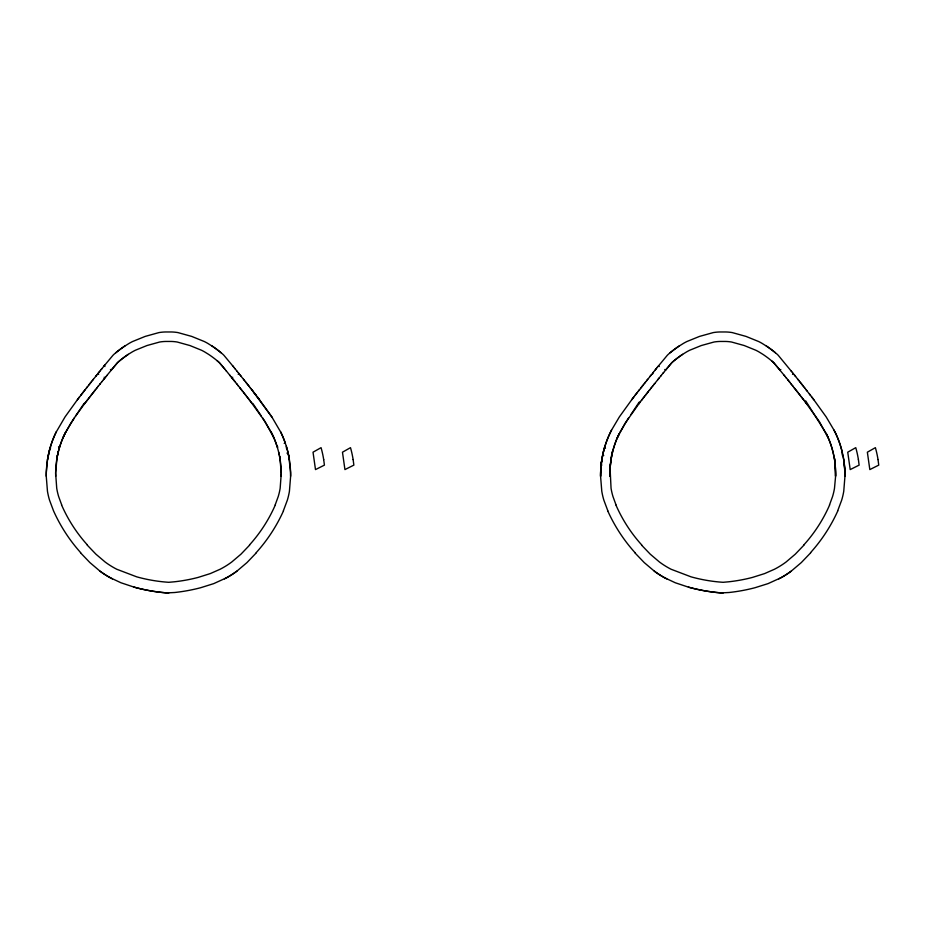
<?xml version="1.0" encoding="UTF-8"?>
<svg xmlns="http://www.w3.org/2000/svg" width="925" height="925" viewBox="0 0 925 925"><rect width="100%" height="100%" fill="white"/><g stroke="black" fill="none" stroke-linecap="round" stroke-linejoin="round"><path stroke-width="1.39" d="M286.97 453.158L287.987 452.522L288.82 456.499L290.577 472.143A95.761 95.761 0 0 1 290.623 476.236L289.433 491.221A71.896 71.896 0 0 1 287.34 500.171L283.351 510.854M275.176 504.934L278.228 496.552A66.38 66.38 0 0 0 280.159 488.284L281.269 473.369L279.986 458.615M610.095 468.674L611.055 488.284A66.38 66.38 0 0 0 612.974 496.552L616.027 504.934M610.084 468.952L610.176 467.403M610.165 467.68L610.28 466.119M610.234 466.674L610.419 464.697M610.396 464.847L610.616 462.87M601.181 464.627L600.637 472.143A95.761 95.761 0 0 0 600.579 476.236L601.782 491.221A71.896 71.896 0 0 0 603.863 500.171L607.852 510.854M601.181 464.57L601.25 463.945M610.535 463.552L610.87 460.87M601.377 462.882L601.678 465.402M601.366 463.032L601.47 462.188M610.685 462.269L611.067 459.586M601.447 462.338L601.62 461.136M601.562 461.517L601.724 460.349M610.882 460.812L610.986 460.141M601.747 460.234L603.667 450.672A96.038 96.038 0 0 1 611.598 429.998L619.38 416.886L632.492 398.687M611.02 459.887L612.015 451.909M601.874 459.413L601.851 459.598A97.668 97.668 0 0 1 604.476 447.665L605.493 448.232M57.038 457.736L55.616 472.953L56.726 488.284A66.38 66.38 0 0 0 58.645 496.552L61.709 504.934M57.015 457.921L57.362 456.025M57.061 457.609L57.443 455.574M57.385 455.852L57.535 455.135M57.477 455.412L57.72 454.256M57.651 454.557L57.824 453.782M57.755 454.106L57.917 453.366M57.847 453.655L58.009 452.938M57.951 453.215L58.09 452.591M50.054 448.047L47.476 459.887L46.308 472.143A95.761 95.761 0 0 0 46.25 476.236L47.453 491.221A71.896 71.896 0 0 0 49.534 500.171L53.534 510.854A161.32 161.32 0 0 0 80.66 552.641M58.044 452.788L57.685 451.909M58.287 451.805L59.512 447.307A89.158 89.158 0 0 1 65.71 432.114L74.301 417.88M50.274 447.284L51.684 442.89A97.067 97.067 0 0 1 56.356 431.778L65.062 416.886L78.162 398.687M829.505 504.934L832.558 496.552A66.38 66.38 0 0 0 834.489 488.284L835.553 476.733L835.125 464.72M837.68 510.854L841.669 500.171A71.896 71.896 0 0 0 843.762 491.221L844.953 476.236A95.761 95.761 0 0 0 844.895 472.143L843.82 460.419M62.935 437.953L63.282 437.143M617.253 437.953L624.999 423.43L639.337 403.15M63.409 436.877L65.698 432.102M611.587 429.986L610.685 431.778A99.322 99.322 0 0 0 600.626 476.236M620.028 432.102L628.63 417.88M84.071 403.427L70.682 423.43L64.935 433.605A91.24 91.24 0 0 0 55.685 476.236M639.106 402.178L631 414.458M75.492 416.158L85.007 403.15M77.365 399.739L91.101 382.129M78.301 398.513L79.515 396.917M84.348 404.017L86.719 400.918M85.343 402.699L88.106 399.114M632.758 398.34L633.845 396.917M631.694 399.739L637.279 392.466M639.672 402.699L644.205 396.825M638.666 404.017L640.343 401.82M80.637 395.461L85.25 389.529M87.066 400.467L89.887 396.825M634.966 395.461L657.27 367.375M641.383 400.467L642.436 399.114M642.794 398.652L649.951 389.529M88.812 398.201L98.443 385.968M90.696 395.784L95.622 389.529M638.412 391.021L639.58 389.529M645.026 395.784L648.309 391.599M86.43 388.038L87.598 386.546M640.747 388.038L643.095 385.066M88.788 385.043L98.825 372.486M644.263 383.586L645.419 382.129M649.211 390.454L652.772 385.968M96.431 388.5L97.252 387.483M650.761 388.5L651.57 387.483M92.246 380.684L93.39 379.25M98.05 386.465L101.97 381.574M646.575 380.684L647.72 379.25M652.379 386.465L658.519 378.811M95.622 376.463L96.709 375.111M99.646 384.476L100.432 383.493M649.951 376.463L651.038 375.111M653.975 384.476L654.761 383.493M101.877 381.69L104.19 378.811M98.119 373.353L99.819 371.249M99.021 372.232L104.849 365.017M101.195 369.538L101.877 368.693M103.507 379.655L105.681 376.961M105.08 377.712L106.918 375.434M655.224 369.908L656.207 368.693M653.281 372.312L652.553 374.035M660.728 376.07L661.236 375.434M659.086 378.105L663.583 372.544M657.837 379.655L659.409 377.712M104.34 365.641L112.943 355.327A25.9 25.9 0 0 1 114.284 354.032L115.822 352.737A112.156 112.156 0 0 1 123.95 346.632L129.222 343.325A65.513 65.513 0 0 1 132.564 341.533L145.179 336.411L158.95 332.584A46.343 46.343 0 0 1 165.506 331.971L171.368 331.971A46.343 46.343 0 0 1 177.935 332.584L191.706 336.411L204.321 341.533A65.513 65.513 0 0 1 207.662 343.325L212.935 346.632A112.156 112.156 0 0 1 221.052 352.737A110.595 110.595 0 0 0 211.929 345.95M106.56 375.862L117.325 362.889A24.038 24.038 0 0 1 118.504 361.767L119.857 360.623A102.12 102.12 0 0 1 128.286 354.356L132.229 351.928A60.495 60.495 0 0 1 135.316 350.274L146.959 345.545L159.678 342.019A42.781 42.781 0 0 1 165.737 341.452L171.148 341.452A42.781 42.781 0 0 1 177.207 342.019L189.926 345.545L201.569 350.274A60.495 60.495 0 0 1 204.656 351.928L208.588 354.356A102.12 102.12 0 0 1 217.028 360.623L218.381 361.767A24.038 24.038 0 0 1 219.56 362.889L223.827 367.861M657.108 367.583L667.272 355.327A25.9 25.9 0 0 1 668.613 354.032L670.151 352.737A112.156 112.156 0 0 1 678.268 346.632L683.552 343.325A65.513 65.513 0 0 1 686.893 341.533L699.508 336.411L713.279 332.584A46.343 46.343 0 0 1 719.835 331.971L725.697 331.971A46.343 46.343 0 0 1 732.253 332.584L746.036 336.411L758.65 341.533A65.513 65.513 0 0 1 761.992 343.325L767.264 346.632A112.156 112.156 0 0 1 775.381 352.737L776.919 354.032A25.9 25.9 0 0 1 778.26 355.327L793.372 373.7M662.959 373.318L671.654 362.889A24.038 24.038 0 0 1 672.833 361.767L674.175 360.623A102.12 102.12 0 0 1 682.615 354.356L686.558 351.928A60.495 60.495 0 0 1 689.634 350.274L701.289 345.545L714.007 342.019A42.781 42.781 0 0 1 720.066 341.452L725.478 341.452A42.781 42.781 0 0 1 731.525 342.019L744.255 345.545L755.898 350.274A60.495 60.495 0 0 1 758.986 351.928L762.917 354.356A102.12 102.12 0 0 1 771.346 360.623L772.699 361.767A24.038 24.038 0 0 1 773.878 362.889L784.643 375.862M111.497 369.78L117.198 363.016A23.911 23.911 0 0 1 118.435 361.825L119.348 361.039A101.218 101.218 0 0 1 128.286 354.356M665.815 369.78L671.527 363.016A23.911 23.911 0 0 1 672.764 361.825L673.701 361.016A101.218 101.218 0 0 1 682.615 354.356M249.634 545.126L240.974 554.168L231.701 562.042A82.614 82.614 0 0 1 220.162 569.233L210.276 573.592L198.123 577.42A164.072 164.072 0 0 1 174.189 581.813L168.778 582.299A158.776 158.776 0 0 1 136.715 576.842L116.723 569.233A82.614 82.614 0 0 1 105.172 562.042L95.911 554.168L87.251 545.126M256.364 552.78L246.987 562.573L236.95 571.095A89.078 89.078 0 0 1 226.567 577.767L213.744 583.617L200.586 587.745A177.692 177.692 0 0 1 174.663 592.509L166.778 592.902A172.778 172.778 0 0 1 134.09 587.132L120.978 582.773L110.318 577.767A89.078 89.078 0 0 1 99.923 571.095L89.887 562.573L80.51 552.78M803.952 545.126L795.292 554.168L786.03 562.042A82.614 82.614 0 0 1 774.491 569.233L764.605 573.592L752.453 577.42A164.072 164.072 0 0 1 728.507 581.813L723.107 582.299A158.776 158.776 0 0 1 691.044 576.842L671.041 569.233A82.614 82.614 0 0 1 659.502 562.042L650.24 554.168L641.58 545.126M810.693 552.78L801.316 562.573L791.28 571.095A89.078 89.078 0 0 1 780.897 577.767L768.074 583.617L754.916 587.745A177.692 177.692 0 0 1 728.993 592.509L721.095 592.902A172.778 172.778 0 0 1 688.408 587.132L675.296 582.773L664.647 577.767A89.078 89.078 0 0 1 654.253 571.095L644.216 562.573L634.839 552.78M277.858 447.029L277.384 447.353A89.158 89.158 0 0 0 271.164 432.114L262.573 417.88M284.218 443.445L285.201 442.89A97.067 97.067 0 0 0 280.529 431.778L271.823 416.886L258.722 398.687M286.218 447.943L286.727 447.665A97.668 97.668 0 0 1 289.352 459.54M231.84 377.747L232.742 377.25M238.199 374.278L239.113 373.781M779.891 370L780.804 369.503M792.528 374.278L793.43 373.781M835.032 463.864L834.928 458.892M842.317 455.204L841.866 450.672A96.038 96.038 0 0 0 833.934 429.998L826.152 416.886L813.179 398.86M602.695 454.938L603.747 455.47M658.369 366.022L659.271 366.52M664.728 369.503L665.642 370M104.039 366.022L104.941 366.52M110.41 369.503L111.312 370M97.773 373.781L98.686 374.278M104.132 377.25L105.045 377.747M58.529 446.752L59.512 447.307M50.655 447.943L50.158 447.665A97.668 97.668 0 0 0 47.533 459.54M221.063 352.737L222.59 354.032A25.9 25.9 0 0 1 223.942 355.327L233.216 366.473M217.028 360.623L218.439 361.825A23.911 23.911 0 0 1 219.688 363.016L224.648 368.867M771.866 361.039L772.768 361.825A23.911 23.911 0 0 1 774.017 363.016L779.717 369.78M232.533 365.641L234.06 367.526M224.44 368.613L226.44 371.087M226.105 370.659L230.313 375.862M791.118 370.913L791.661 371.584M784.088 375.18L786.585 378.279M233.933 367.375L235.447 369.248M235.32 369.087L237.332 371.584M229.758 375.18L235.008 381.69M231.4 377.215L231.978 377.92M793.083 373.353L803.617 386.546M787.695 379.655L803.802 400.016M786.134 377.712L789.996 382.522M237.066 371.249L238.754 373.353M238.569 373.122L249.287 386.546M232.834 378.984L234.013 380.453M794.494 375.111L795.593 376.463M240.176 375.111L241.263 376.463M234.152 380.637L238.43 385.968M790.771 383.493L791.557 384.476M236.453 383.493L237.228 384.476M797.824 379.25L798.957 380.684M792.355 385.459L793.153 386.465M243.495 379.25L244.628 380.684M238.026 385.459L249.819 400.467M800.113 382.129L804.785 388.038M793.962 387.483L798.113 392.732M245.784 382.129L250.455 388.038M239.633 387.483L242.905 391.599M804.368 387.517L813.838 399.739M798.876 393.692L800.507 395.784M250.039 387.517L256.237 395.461M243.726 392.651L246.189 395.784M805.952 389.529L807.12 391.021M251.623 389.529L252.791 391.021M802.391 398.201L801.327 396.825M246.998 396.825L248.062 398.201M802.75 398.652L805.86 402.699M253.924 392.466L259.52 399.739M248.42 398.652L251.866 403.15M809.433 393.992L810.566 395.461M811.688 396.917L812.774 398.34M804.496 400.918L819.4 421.661L828.28 437.953M257.358 396.917L258.445 398.34M250.166 400.918L265.082 421.661L273.95 437.953M806.195 403.15L806.866 404.017M251.288 389.09L272.193 417.453M261.417 416.181L252.802 403.427M805.733 400.93L826.268 433.605A88.95 88.95 0 0 1 834.419 459.158L834.408 459.216M833.945 429.986L834.859 431.778M271.175 432.102L271.938 433.605A91.24 91.24 0 0 1 281.188 476.236M286.299 446.255L286.588 447.214M278.691 452.198L279.177 454.302M279.188 454.395L279.408 455.47M842.86 454.996L843.681 459.517M279.523 456.025L279.651 456.684M279.616 456.522L279.836 457.736M279.732 457.123L279.905 458.106M279.87 457.921L280.032 458.858M878.022 459.54L878.75 465.125L869.824 469.588L867.361 452.198L875.385 447.665A97.668 97.668 0 0 1 878.01 459.54M858.4 459.54L859.128 465.125L850.202 469.588L847.739 452.198L855.764 447.665A97.668 97.668 0 0 1 858.388 459.54M353.13 459.54L353.859 465.125L344.933 469.588L342.47 452.198L350.494 447.665A97.668 97.668 0 0 1 353.119 459.54M323.692 459.54L324.421 465.125L315.494 469.588L313.032 452.198L321.056 447.665A97.668 97.668 0 0 1 323.681 459.54M115.822 352.737A110.595 110.595 0 0 1 124.956 345.95M112.422 578.888A89.471 89.471 0 0 1 99.923 571.107M275.292 504.992A147.919 147.919 0 0 1 249.472 544.975M87.412 544.975A147.919 147.919 0 0 1 61.582 504.992M283.466 510.901A161.32 161.32 0 0 1 256.213 552.641M168.812 593.029A171.946 171.946 0 0 1 134.09 587.121M236.95 571.107A89.471 89.471 0 0 1 224.451 578.888M46.296 476.236A99.322 99.322 0 0 1 56.275 431.744M280.599 431.744A99.322 99.322 0 0 1 290.589 476.236M670.151 352.737A110.595 110.595 0 0 1 679.285 345.95M766.258 345.95A110.595 110.595 0 0 1 775.381 352.737M666.752 578.888A89.471 89.471 0 0 1 654.253 571.107M634.989 552.641A161.32 161.32 0 0 1 607.748 510.901M829.621 504.992A147.919 147.919 0 0 1 803.79 544.975M600.568 476.236A101.854 101.854 0 0 1 601.805 459.979M609.957 476.236A91.263 91.263 0 0 1 610.465 464.304M641.742 544.975A147.919 147.919 0 0 1 615.911 504.992M837.784 510.901A161.32 161.32 0 0 1 810.543 552.641M835.067 464.304A91.263 91.263 0 0 1 835.576 476.236A91.24 91.24 0 0 0 826.291 433.594M843.727 459.979A101.854 101.854 0 0 1 844.964 476.236A99.322 99.322 0 0 0 834.928 431.744M723.142 593.029A171.946 171.946 0 0 1 688.42 587.121M791.28 571.107A89.471 89.471 0 0 1 778.781 578.888M611.113 459.158A88.95 88.95 0 0 1 619.241 433.594A91.24 91.24 0 0 0 610.014 476.236"/></g></svg>
